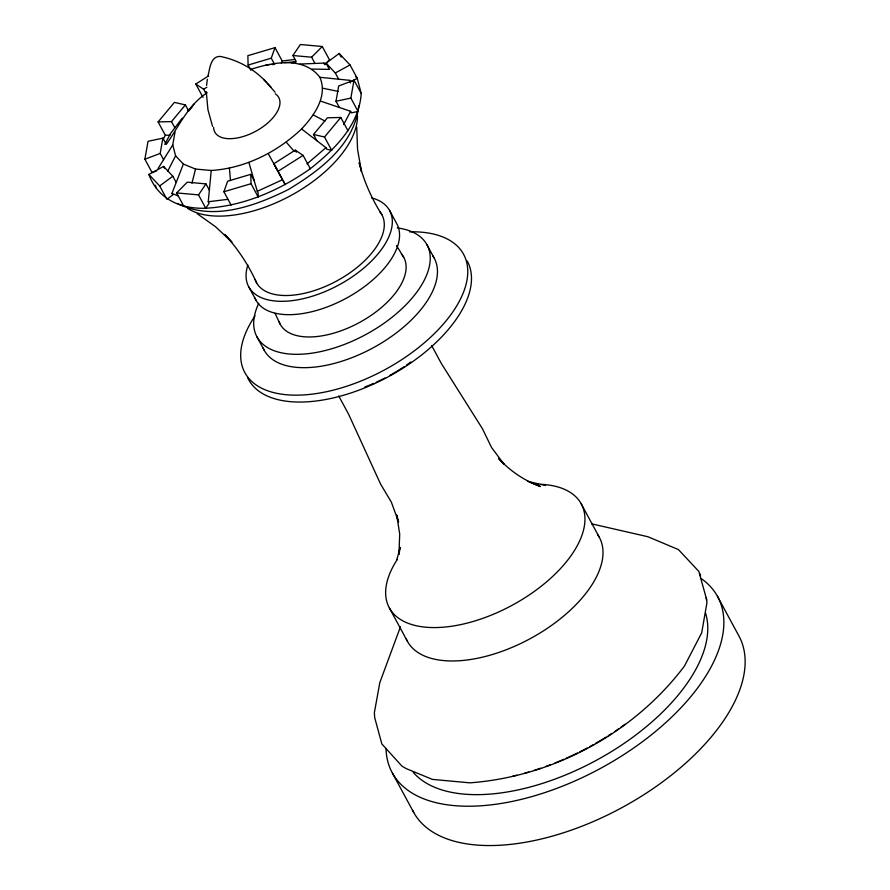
<?xml version="1.0" encoding="UTF-8"?>
<svg xmlns="http://www.w3.org/2000/svg" width="890" height="890" viewBox="0 0 890 890"><rect width="100%" height="100%" fill="white"/><g stroke="black" fill="none" stroke-linecap="round" stroke-linejoin="round"><path stroke-width="1.33" d="M176.198 182.472L172.827 176.231L163.582 166.419L148.853 174.44C157.997 199.271 180.436 209.072 205.746 208.249L209.083 203.321L208.249 201.763L211.23 170.48C245.139 168.31 277.113 152.145 301.577 128.972C314.114 115.511 328.065 96.432 319.888 77.297C303.679 56.048 272.518 62.222 250.513 69.487M206.569 85.384L207.348 79.31M156.673 170.847L152.101 172.571L144.881 159.221L148.04 141.31L162.892 138.139L166.263 144.38C179.023 126.369 187.857 105.198 207.225 92.727M163.571 159.666L160.189 153.425L162.892 138.139M158.12 168.433L172.749 144.903L175.018 132.054M339.379 107.49L336.008 101.249L338.701 85.963L354.009 80.178L361.229 93.528C359.082 125.713 334.117 149.809 310.31 168.722C279.527 190.427 243.693 206.08 205.746 208.249L198.526 194.888L176.62 192.908L183.841 206.258M320.478 101.06L350.582 111.306L351.428 112.863L358.08 111.439L350.849 98.089L354.009 80.178M358.737 105.888C354.465 144.936 319.232 170.991 287.959 189.748C254.685 206.191 213.01 221.477 177.366 203.421M400.133 547.706L398.943 554.47L399.71 534.122L396.751 515.221M400.122 547.461L396.751 560.077M207.86 76.429C209.84 69.431 210.196 56.081 220.264 56.437C238.008 59.942 254.651 69.22 266.766 82.692M191.951 183.262L195.511 169.056L211.23 170.48M231.122 205.112L223.902 191.751L227.64 181.204L250.791 174.329L254.162 180.57M272.173 64.558L274.621 64.425L271.25 58.195L274.988 47.637L247.876 55.681L248.099 65.059L250.913 70.254M281.373 63.357L282.208 60.998L274.988 47.637M400.467 626.76L379.819 682.597L374.378 712.612L374.69 717.574L381.832 743.94L401.913 766.09L406.185 768.604L432.384 779.384L469.853 782.844C553.38 776.636 634.025 732.982 684.466 666.043L701.709 632.823L706.949 602.652L706.193 597.724M148.853 174.44L159.677 185.932L166.897 199.282L172.782 194.943L171.948 193.386L183.362 164.06L175.597 155.817L172.749 144.903M167.576 171.459L175.597 155.817M163.437 138.907L165.329 135.269L158.109 121.919L174.395 102.383L185.387 104.92L188.758 111.15M164.828 144.447L170.48 133.578L182.239 118.148M343.685 124.589L350.582 111.306M198.526 194.888L205.979 183.885L209.35 190.115M284.266 62.623L296.281 61.755L292.91 55.514L300.364 44.5L322.269 46.491L329.489 59.841L324.716 64.647L323.882 63.09L299.974 64.047M189.492 110.149L193.92 104.13M158.109 121.919L171.481 121.596L185.387 104.92M316.873 140.72L313.502 134.479L327.409 117.803L340.792 117.469L348.012 130.83M313.502 134.479L324.494 137.016L340.792 117.469M176.62 192.908L187.278 182.183L205.979 183.885M292.91 55.514L311.611 57.205L322.269 46.491M187.456 110.727L192.318 106.555M307.005 163.927L325.951 147.673L301.577 128.972M159.677 185.932L172.827 176.231M312.123 69.053L329.445 69.398L326.074 63.168L339.212 53.467L350.037 64.959L357.257 78.309L361.229 93.528M203.02 97.377L195.8 84.027L208.327 76.062M195.8 84.027L203.654 89.245L206.869 87.209M277.213 169.979L273.842 163.738L295.235 150.143L303.089 155.372L310.31 168.722M283.376 181.271L285.245 184.653L278.025 171.292L303.089 155.372M326.074 63.168L335.308 72.969L350.037 64.959M351.761 81.302L357.257 78.309L355.455 76.395M250.791 174.329L251.013 183.707L258.245 197.068L258.133 192.863L257.299 191.306L282.531 179.713L268.246 153.558M144.881 159.221L160.189 153.425M248.099 65.059L271.25 58.195M223.902 191.751L251.013 183.707M336.008 101.249L350.849 98.089M282.208 60.998L294.901 59.43M291.553 62.701L295.502 62.211M208.249 201.763L228.007 199.316M266.065 64.87L269.737 64.681M165.329 135.269L170.112 135.158M319.888 77.297L349.826 80.345L350.66 81.902M545.592 485.528L527.937 481.379L540.43 486.53C524.466 480.689 510.014 470.977 498.556 458.428L504.241 464.469L491.591 447.57L482.38 428.624L441.451 363.676L431.606 345.465M322.736 88.21L338.2 91.403M591.527 523.821L647.875 536.726L678.436 549.586L698.839 571.424L706.816 600.16M323.882 63.09L327.531 64.592M183.362 164.06L195.511 169.056M171.948 193.386L178.033 195.889M313.258 114.966L324.939 121.018M197.257 213.756L215.513 226.705L231.889 242.102L224.669 234.437C237.819 248.711 248.644 265.064 256.576 282.775M267.857 83.883L275.099 92.26M263.663 79.399L271.105 87.342M286.224 142.144L294.178 151.3M396.54 245.618L403.671 257.243M381.821 214.624C371.597 198.637 363.877 181.071 359.182 162.681L361.474 171.581L357.558 149.398L356.712 126.981M273.842 163.738L278.025 171.292M717.44 596.278L738.711 635.594A185.009 95.286 -28.4 0 1 620.152 808.587A185.009 95.286 -28.4 0 1 412.504 810.145M339.212 53.467L341.182 57.105M581.159 503.729L599.204 537.115M335.308 72.969L338.678 79.21M426.889 244.605L434.109 257.966M311.611 57.205L314.982 63.446M389.553 210.418L396.773 223.768A80.1 41.252 -28.4 0 1 344.107 299.374A80.1 41.252 -28.4 0 1 254.907 297.916M324.494 137.016L331.714 150.365L326.797 149.231L325.951 147.673M295.235 150.143L296.359 152.223M279.137 173.539L280.417 175.909M203.654 89.245L205.902 93.406M338.745 395.994L348.602 414.206L380.553 484.038L391.344 502.116L398.575 521.963L396.84 515.299M171.481 121.596L174.852 127.826M248.844 286.992L256.064 300.342M257.054 337.032L264.274 350.382M163.582 166.419L164.706 168.499M389.442 608.059L407.486 641.445M392.445 773.132L413.705 812.459M275.032 313.291L280.272 324.394M212.532 126.313L207.948 109.715L206.235 91.492M248.877 162.458L257.299 191.306M349.826 80.345L350.493 82.937M155.405 185.254L156.073 187.79M699.941 573.761L700.586 576.286M229.431 168.232L230.443 180.581M410.813 361.963A101.237 52.143 -28.4 0 1 406.385 365.123M404.116 366.68A101.237 52.143 -28.4 0 1 389.865 375.38M384.981 377.994A101.237 52.143 -28.4 0 1 376.192 382.255M373.655 383.39A101.237 52.143 -28.4 0 1 364.778 387.017M371.475 197.836A80.1 41.252 -28.4 0 1 339.19 284.789A80.1 41.252 -28.4 0 1 247.832 265.12M409.511 231.834A124.344 64.047 -28.4 0 1 453.399 311.066A124.344 64.047 -28.4 0 1 298.94 395.127A124.344 64.047 -28.4 0 1 255.052 315.894M432.74 255.764A96.676 49.795 -28.4 0 1 373.322 347.734A96.676 49.795 -28.4 0 1 263.14 348.057M397.274 227.929A96.676 49.795 -28.4 0 1 416.542 292.51A96.676 49.795 -28.4 0 1 303.379 354.087A96.676 49.795 -28.4 0 1 258.745 303.312M467.172 260.937A124.344 64.047 -28.4 0 1 386.794 377.571A124.344 64.047 -28.4 0 1 247.576 377.527M401.323 253.906A70.243 36.179 -28.4 0 1 360.661 321.835A70.243 36.179 -28.4 0 1 279.137 321.946M357.457 115.767A100.158 51.587 -28.4 0 1 291.008 195.455A100.158 51.587 -28.4 0 1 187.501 208.249M540.753 484.305A109.136 56.204 -28.4 0 1 569.878 557.262A109.136 56.204 -28.4 0 1 435.41 627.572A109.136 56.204 -28.4 0 1 397.43 559.243M535.224 484.216A109.136 56.204 -28.4 0 1 538.005 484.216M379.774 211.642A71.289 36.712 -28.4 0 1 336.987 280.817A71.289 36.712 -28.4 0 1 255.141 279.471M597.813 534.846A109.136 56.204 -28.4 0 1 530.585 638.453A109.136 56.204 -28.4 0 1 406.307 639.065M705.603 613.266A167.387 86.208 -28.4 0 1 596.712 760.116A167.387 86.208 -28.4 0 1 413.26 772.353M625.058 724.271A167.387 86.208 -28.4 0 1 620.731 727.375M618.528 728.91A167.387 86.208 -28.4 0 1 615.179 731.202M611.775 733.46A167.387 86.208 -28.4 0 1 608.326 735.674M606.012 737.131A167.387 86.208 -28.4 0 1 595.432 743.45M593.063 744.797A167.387 86.208 -28.4 0 1 589.491 746.766M587.111 748.045A167.387 86.208 -28.4 0 1 579.835 751.816M577.376 753.029A167.387 86.208 -28.4 0 1 566.207 758.247M563.715 759.348A167.387 86.208 -28.4 0 1 554.982 762.975M550.02 764.899A167.387 86.208 -28.4 0 1 546.048 766.368M540.731 768.237A167.387 86.208 -28.4 0 1 534.056 770.417M528.716 772.031A167.387 86.208 -28.4 0 1 524.733 773.154M516.845 775.201A167.387 86.208 -28.4 0 1 512.952 776.102M701.12 578.511A185.009 95.286 -28.4 0 1 600.005 768.66A185.009 95.286 -28.4 0 1 386.026 748.546M275.288 93.806A36.345 18.712 -28.4 0 1 255.875 131.186A36.345 18.712 -28.4 0 1 213.622 127.359"/></g></svg>
